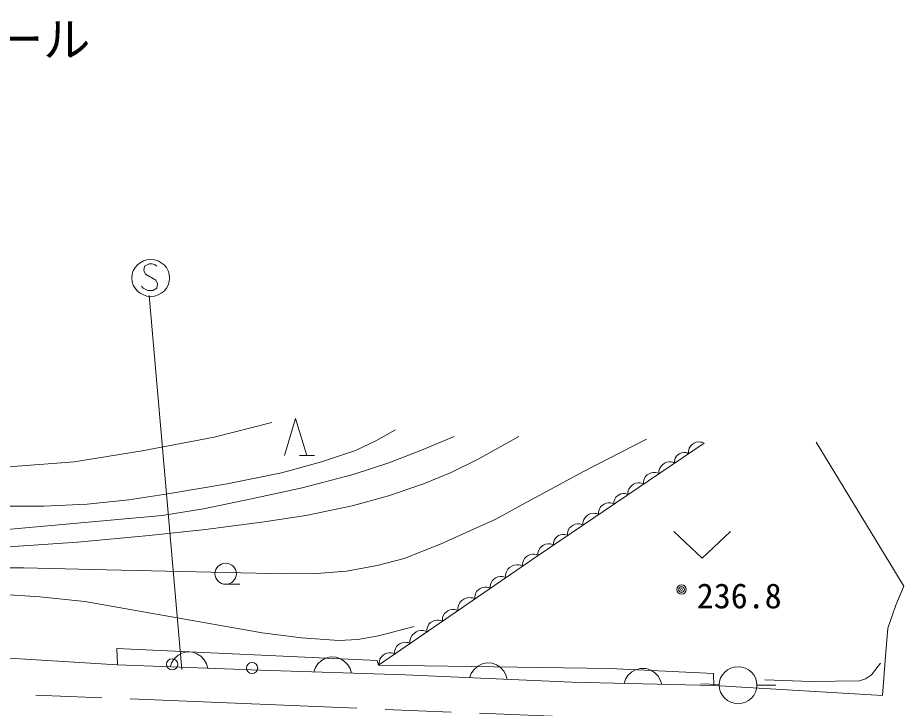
# Model space of a CAD drawing. Units: millimetres, scale not verified. Extents: x 40000 to 680000, y 20000 to 380000.
# Drawn here: x 115120 to 162116, y 273892 to 310392 of the extents above; entities that cross this region are included whole.
import ezdxf
from ezdxf.enums import TextEntityAlignment as Align

# ---------------------------------------------------------------- set-up
doc = ezdxf.new("R2010")
doc.units = ezdxf.units.MM
doc.header["$LTSCALE"] = 1000
doc.linetypes.add('CHAIN', pattern=[18.5, 12, -1.5, 3.5, -1.5])
for name, color, linetype, lineweight in [('M-BGD', 7, 'Continuous', 13), ('M-BGD-EXST', 7, 'Continuous', 13), ('M-BMK', 2, 'CHAIN', 13), ('M-STR-HTXT', 7, 'Continuous', 13)]:
    doc.layers.add(name, color=color, linetype=linetype, lineweight=lineweight)
doc.styles.add('ＭＳ ゴシック', font='')
doc.styles.get('ＭＳ ゴシック').set_extended_font_data('MS Gothic')

msp = doc.modelspace()

# ---------------------------------------------------------------- linework, layer by layer
at = {"layer": 'M-BGD'}
for p, q in [((129221, 287257), (129820, 289207)), ((129820, 289207), (130419, 287257)), ((151423, 287902), (142647, 281969)), ((150642, 287635), (150610, 287543)), ((150706, 287750), (150642, 287635)), ((150793, 287832), (150706, 287750)), ((150892, 287899), (150793, 287832)), ((151001, 287949), (150892, 287899)), ((151134, 287968), (151001, 287949)), ((151234, 287964), (151134, 287968)), ((151317, 287949), (151234, 287964)), ((151423, 287902), (151317, 287949)), ((161998, 280352), (157348, 287954)), ((130020, 287257), (130818, 287257)), ((149957, 287210), (149899, 287107)), ((150036, 287285), (149957, 287210)), ((150124, 287345), (150036, 287285)), ((150223, 287390), (150124, 287345)), ((150342, 287407), (150223, 287390)), ((150432, 287403), (150342, 287407)), ((150507, 287390), (150432, 287403)), ((150603, 287348), (150507, 287390)), ((150610, 287543), (150595, 287461)), ((150595, 287461), (150603, 287348)), ((149147, 286696), (149083, 286581)), ((149234, 286778), (149147, 286696)), ((149333, 286845), (149234, 286778)), ((149443, 286895), (149333, 286845)), ((149575, 286914), (149443, 286895)), ((149675, 286910), (149575, 286914)), ((149758, 286895), (149675, 286910)), ((149864, 286849), (149758, 286895)), ((149871, 287024), (149857, 286951)), ((149857, 286951), (149864, 286849)), ((149899, 287107), (149871, 287024)), ((148414, 286224), (148327, 286141)), ((148512, 286290), (148414, 286224)), ((148622, 286341), (148512, 286290)), ((148755, 286359), (148622, 286341)), ((148854, 286355), (148755, 286359)), ((148938, 286341), (148854, 286355)), ((149044, 286294), (148938, 286341)), ((149051, 286489), (149036, 286407)), ((149036, 286407), (149044, 286294)), ((149083, 286581), (149051, 286489)), ((147692, 285736), (147594, 285669)), ((147802, 285786), (147692, 285736)), ((147934, 285805), (147802, 285786)), ((148034, 285801), (147934, 285805)), ((148117, 285786), (148034, 285801)), ((148223, 285739), (148117, 285786)), ((148231, 285934), (148216, 285853)), ((148216, 285853), (148223, 285739)), ((148262, 286026), (148231, 285934)), ((148327, 286141), (148262, 286026)), ((147410, 285379), (147395, 285298)), ((147395, 285298), (147403, 285184)), ((147442, 285472), (147410, 285379)), ((147506, 285586), (147442, 285472)), ((147594, 285669), (147506, 285586)), ((146671, 284861), (146658, 284787)), ((146700, 284944), (146671, 284861)), ((146758, 285047), (146700, 284944)), ((146836, 285121), (146758, 285047)), ((146925, 285181), (146836, 285121)), ((147023, 285227), (146925, 285181)), ((147143, 285243), (147023, 285227)), ((147232, 285240), (147143, 285243)), ((147307, 285227), (147232, 285240)), ((147403, 285184), (147307, 285227)), ((145883, 284418), (145852, 284325)), ((145948, 284532), (145883, 284418)), ((146035, 284615), (145948, 284532)), ((146133, 284682), (146035, 284615)), ((146243, 284732), (146133, 284682)), ((146375, 284751), (146243, 284732)), ((146475, 284747), (146375, 284751)), ((146558, 284732), (146475, 284747)), ((146664, 284685), (146558, 284732)), ((146658, 284787), (146664, 284685)), ((145063, 283863), (145031, 283771)), ((145127, 283978), (145063, 283863)), ((145214, 284060), (145127, 283978)), ((145313, 284127), (145214, 284060)), ((145423, 284177), (145313, 284127)), ((145555, 284196), (145423, 284177)), ((145655, 284192), (145555, 284196)), ((145738, 284177), (145655, 284192)), ((145844, 284130), (145738, 284177)), ((145852, 284325), (145836, 284244)), ((145836, 284244), (145844, 284130)), ((144307, 283423), (144242, 283308)), ((144394, 283506), (144307, 283423)), ((144492, 283572), (144394, 283506)), ((144602, 283623), (144492, 283572)), ((144735, 283641), (144602, 283623)), ((144834, 283637), (144735, 283641)), ((144918, 283623), (144834, 283637)), ((145024, 283576), (144918, 283623)), ((145031, 283771), (145016, 283689)), ((145016, 283689), (145024, 283576)), ((143636, 282958), (143558, 282884)), ((143725, 283018), (143636, 282958)), ((143824, 283063), (143725, 283018)), ((143943, 283080), (143824, 283063)), ((144033, 283077), (143943, 283080)), ((144108, 283063), (144033, 283077)), ((144203, 283021), (144108, 283063)), ((144211, 283216), (144196, 283134)), ((144196, 283134), (144203, 283021)), ((144242, 283308), (144211, 283216)), ((149826, 283232), (151322, 281829)), ((151322, 281829), (152819, 283232)), ((142835, 282452), (142748, 282369)), ((142933, 282518), (142835, 282452)), ((143043, 282569), (142933, 282518)), ((143176, 282587), (143043, 282569)), ((143275, 282584), (143176, 282587)), ((143359, 282569), (143275, 282584)), ((143465, 282522), (143359, 282569)), ((143472, 282697), (143458, 282624)), ((143458, 282624), (143465, 282522)), ((143500, 282780), (143472, 282697)), ((143558, 282884), (143500, 282780)), ((142225, 282013), (142116, 281961)), ((142357, 282032), (142225, 282013)), ((142457, 282029), (142357, 282032)), ((142541, 282015), (142457, 282029)), ((142647, 281969), (142541, 282015)), ((142652, 282162), (142637, 282081)), ((142637, 282081), (142644, 281967)), ((142684, 282254), (142652, 282162)), ((142748, 282369), (142684, 282254)), ((142647, 281969), (134204, 276166)), ((141837, 281603), (141822, 281521)), ((141822, 281521), (141831, 281408)), ((141868, 281696), (141837, 281603)), ((141931, 281811), (141868, 281696)), ((142018, 281894), (141931, 281811)), ((142116, 281961), (142018, 281894)), ((140974, 281107), (140940, 281005)), ((141044, 281234), (140974, 281107)), ((141139, 281326), (141044, 281234)), ((141247, 281400), (141139, 281326)), ((141367, 281456), (141247, 281400)), ((141512, 281478), (141367, 281456)), ((141622, 281474), (141512, 281478)), ((141714, 281459), (141622, 281474)), ((141831, 281408), (141714, 281459)), ((140218, 280633), (140154, 280518)), ((140304, 280716), (140218, 280633)), ((140402, 280783), (140304, 280716)), ((140511, 280835), (140402, 280783)), ((140644, 280854), (140511, 280835)), ((140744, 280851), (140644, 280854)), ((140827, 280837), (140744, 280851)), ((140933, 280791), (140827, 280837)), ((140940, 281005), (140924, 280916)), ((140924, 280916), (140933, 280791)), ((126119, 280445), (126867, 280445)), ((139488, 280155), (139402, 280072)), ((139586, 280223), (139488, 280155)), ((139695, 280274), (139586, 280223)), ((139828, 280293), (139695, 280274)), ((139928, 280290), (139828, 280293)), ((140011, 280276), (139928, 280290)), ((140117, 280230), (140011, 280276)), ((140123, 280425), (140109, 280344)), ((140109, 280344), (140117, 280230)), ((140154, 280518), (140123, 280425)), ((161571, 279332), (161998, 280352)), ((138717, 279661), (138609, 279587)), ((138837, 279717), (138717, 279661)), ((138983, 279739), (138837, 279717)), ((139093, 279736), (138983, 279739)), ((139184, 279720), (139093, 279736)), ((139301, 279669), (139184, 279720)), ((139307, 279864), (139293, 279783)), ((139293, 279783), (139301, 279669)), ((139338, 279957), (139307, 279864)), ((139402, 280072), (139338, 279957)), ((138410, 279267), (138394, 279177)), ((138394, 279177), (138404, 279052)), ((138444, 279369), (138410, 279267)), ((138514, 279495), (138444, 279369)), ((138609, 279587), (138514, 279495)), ((161144, 278127), (161571, 279332)), ((137625, 278779), (137594, 278686)), ((137688, 278894), (137625, 278779)), ((137774, 278977), (137688, 278894)), ((137872, 279045), (137774, 278977)), ((137982, 279096), (137872, 279045)), ((138114, 279115), (137982, 279096)), ((138214, 279113), (138114, 279115)), ((138297, 279098), (138214, 279113)), ((138404, 279052), (138297, 279098)), ((136809, 278218), (136778, 278125)), ((136872, 278333), (136809, 278218)), ((136958, 278416), (136872, 278333)), ((137056, 278484), (136958, 278416)), ((137166, 278535), (137056, 278484)), ((137298, 278555), (137166, 278535)), ((137398, 278552), (137298, 278555)), ((137481, 278537), (137398, 278552)), ((137588, 278491), (137481, 278537)), ((137594, 278686), (137579, 278605)), ((137579, 278605), (137588, 278491)), ((135984, 277756), (135915, 277630)), ((136080, 277848), (135984, 277756)), ((136187, 277922), (136080, 277848)), ((136308, 277979), (136187, 277922)), ((136453, 278000), (136308, 277979)), ((136563, 277997), (136453, 278000)), ((136655, 277981), (136563, 277997)), ((136772, 277930), (136655, 277981)), ((136778, 278125), (136763, 278044)), ((136763, 278044), (136772, 277930)), ((161002, 276411), (161144, 278127)), ((135343, 277306), (135245, 277239)), ((135452, 277357), (135343, 277306)), ((135585, 277377), (135452, 277357)), ((135684, 277374), (135585, 277377)), ((135768, 277360), (135684, 277374)), ((135874, 277313), (135768, 277360)), ((135881, 277528), (135865, 277438)), ((135865, 277438), (135874, 277313)), ((135915, 277630), (135881, 277528)), ((120403, 276188), (120367, 277048)), ((120367, 277048), (134136, 276408)), ((124046, 276869), (123803, 276800)), ((124365, 276856), (124046, 276869)), ((124601, 276769), (124365, 276856)), ((134769, 276816), (134636, 276796)), ((134868, 276813), (134769, 276816)), ((134952, 276799), (134868, 276813)), ((135064, 276947), (135050, 276866)), ((135050, 276866), (135058, 276753)), ((135095, 277040), (135064, 276947)), ((135158, 277155), (135095, 277040)), ((135245, 277239), (135158, 277155)), ((110922, 276761), (120403, 276188)), ((123392, 276503), (123265, 276313)), ((123599, 276690), (123392, 276503)), ((123803, 276800), (123599, 276690)), ((124796, 276645), (124601, 276769)), ((124987, 276443), (124796, 276645)), ((125099, 276243), (124987, 276443)), ((131195, 276422), (130989, 276234)), ((131399, 276533), (131195, 276422)), ((131641, 276603), (131399, 276533)), ((131960, 276593), (131641, 276603)), ((132196, 276508), (131960, 276593)), ((132392, 276384), (132196, 276508)), ((132585, 276183), (132392, 276384)), ((134136, 276408), (134204, 276166)), ((134248, 276387), (134234, 276305)), ((134279, 276479), (134248, 276387)), ((134342, 276594), (134279, 276479)), ((134429, 276678), (134342, 276594)), ((134527, 276745), (134429, 276678)), ((134636, 276796), (134527, 276745)), ((135058, 276753), (134952, 276799)), ((160859, 274557), (161002, 276411)), ((127942, 275901), (120403, 276188)), ((123265, 276313), (123176, 276082)), ((125170, 276006), (125099, 276243)), ((135604, 275658), (127942, 275901)), ((130863, 276043), (130776, 275811)), ((130989, 276234), (130863, 276043)), ((132698, 275984), (132585, 276183)), ((132770, 275748), (132698, 275984)), ((134204, 276166), (146434, 275989)), ((134234, 276305), (134242, 276192)), ((139240, 275924), (139111, 275735)), ((139448, 276110), (139240, 275924)), ((139653, 276218), (139448, 276110)), ((139896, 276285), (139653, 276218)), ((140215, 276271), (139896, 276285)), ((140450, 276182), (140215, 276271)), ((140644, 276056), (140450, 276182)), ((140834, 275853), (140644, 276056)), ((146434, 275989), (151920, 275725)), ((147805, 275923), (147603, 275811)), ((148046, 275996), (147805, 275923)), ((148366, 275988), (148046, 275996)), ((148603, 275904), (148366, 275988)), ((148800, 275783), (148603, 275904)), ((144430, 275261), (135604, 275658)), ((139111, 275735), (139020, 275505)), ((140945, 275652), (140834, 275853)), ((141013, 275415), (140945, 275652)), ((147274, 275429), (147189, 275197)), ((147399, 275621), (147274, 275429)), ((147603, 275811), (147399, 275621)), ((148994, 275583), (148800, 275783)), ((149109, 275386), (148994, 275583)), ((151920, 275725), (151942, 275085)), ((151942, 275085), (144430, 275261)), ((149183, 275150), (149109, 275386)), ((152223, 275144), (151226, 275174)), ((151942, 275085), (160859, 274557)), ((154218, 275113), (155216, 275113))]:
    msp.add_line(p, q, dxfattribs=at)
for points in [[(135103, 288614), (134067, 288025), (132977, 287520), (131186, 286923), (129073, 286338), (126196, 285754), (123056, 285222), (120998, 284912), (118788, 284682), (116488, 284580), (114094, 284579), (111208, 284623), (108346, 284777), (106167, 285054), (104169, 285210), (102375, 285216), (100401, 285329), (99617, 285480), (98765, 285756), (97722, 286243), (96693, 286843), (95514, 287814), (94460, 288821), (93922, 289534)], [(96230, 289564), (97294, 289025), (98492, 288541), (100399, 287926), (102685, 287305), (104611, 286953), (106589, 286693), (108432, 286504), (110367, 286417), (114194, 286610), (118095, 286912), (121692, 287491), (125516, 288213), (128566, 289000)], [(65765, 281202), (67352, 281033), (69112, 280951), (72180, 281153), (75395, 281476), (76573, 281691), (77877, 281820), (81677, 281772), (85766, 281825), (95276, 281833), (104949, 282220), (114653, 282428), (118273, 282673), (122075, 283031), (125053, 283331), (128159, 283745), (130355, 284086), (132804, 284583), (134722, 285123), (136580, 285753), (138053, 286354), (139441, 287034), (141628, 288258)], [(98445, 283374), (101919, 283205), (105652, 283129), (109362, 283124), (113164, 283223), (122765, 284076), (124948, 284434), (127488, 284957), (130158, 285546), (132856, 286241), (134749, 286859), (136482, 287530), (138201, 288258)], [(148369, 288110), (145050, 286414), (141627, 284549), (140409, 283882), (139230, 283350), (137509, 282575), (135551, 281807), (134123, 281440), (132502, 281142), (130917, 281017), (129321, 280988), (119817, 281211), (115434, 281309), (111010, 281305)], [(101066, 278868), (102727, 279332), (104675, 279763), (105923, 279930), (107317, 280012), (110635, 280015), (114144, 279918), (116287, 279784), (118668, 279528), (128043, 277870), (130124, 277618), (132108, 277476), (133105, 277530), (134210, 277713), (136083, 278219)], [(154644, 275392), (157093, 275313), (159636, 275334), (159958, 275438), (160274, 275657), (160764, 276272)]]:
    msp.add_lwpolyline(points, dxfattribs=at)
for centre, major_axis in [((126119, 281001), (569, 0)), ((150231, 280166), (249, 0)), ((150231, 280166), (150, 0)), ((150231, 280166), (49.9, 0)), ((123287, 276212), (299, 0)), ((127515, 276022), (299, 0)), ((153220, 275113), (998, 0))]:
    msp.add_ellipse(centre, major_axis=major_axis, ratio=0.976982, dxfattribs=at)
at = {"layer": 'M-BGD-EXST'}
for p, q in [((121832, 297261), (121793, 297027)), ((121793, 297027), (121872, 296832)), ((122072, 297378), (121832, 297261)), ((122232, 297378), (122072, 297378)), ((122391, 297339), (122232, 297378)), ((122471, 297261), (122391, 297339)), ((121872, 296832), (122431, 296520)), ((121753, 296091), (121673, 296208)), ((121992, 295974), (121753, 296091)), ((122471, 296091), (122271, 295974)), ((122431, 296520), (122511, 296325)), ((122511, 296325), (122471, 296091)), ((122271, 295974), (121992, 295974)), ((122065, 295705), (123799, 275933))]:
    msp.add_line(p, q, dxfattribs=at)
msp.add_ellipse((122152, 296637), major_axis=(998, 0), ratio=0.976982, dxfattribs=at)
at = {"layer": 'M-BMK'}
msp.add_line((102580, 275135), (163076, 272670), dxfattribs=at)

# ---------------------------------------------------------------- texts
at = {"layer": 'M-BGD', "style": 'ＭＳ ゴシック'}
msp.add_text('236.8', height=1320, dxfattribs=at).set_placement((151038, 278776), align=Align.BOTTOM_LEFT)
at = {"layer": 'M-STR-HTXT', "style": 'ＭＳ ゴシック'}
msp.add_text('ガ－ドレール', height=1833, dxfattribs=at).set_placement((103960, 307782), align=Align.BOTTOM_LEFT)

doc.saveas('drawing.dxf')
